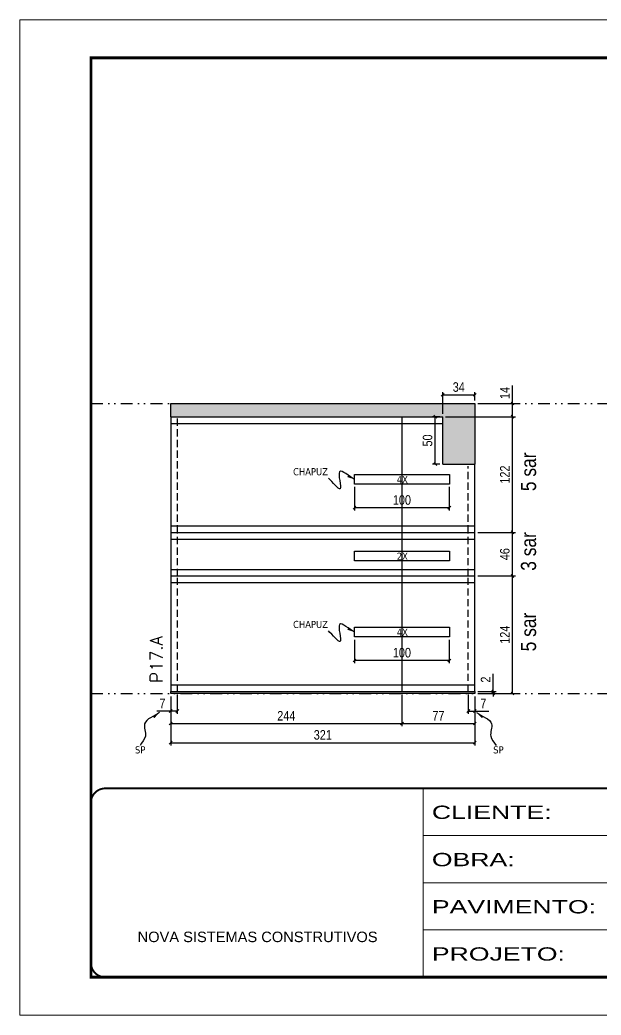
# Model space of a CAD drawing. Extents: x 14400 to 27878, y -21631 to 6985.
# Drawn here: x 16012 to 16625, y -2105 to -1055 of the extents above; entities that cross this region are included whole.
import ezdxf

# ---------------------------------------------------------------- set-up
doc = ezdxf.new("R2010")
doc.units = 0
for name, pattern in [('CONTINUO', [0]), ('DASHED', [0.75, 0.5, -0.25]), ('DIVIDE2', [0.625, 0.25, -0.125, 0, -0.125, 0, -0.125]), ('HIDDEN', [0.375, 0.25, -0.125])]:
    doc.linetypes.add(name, pattern=pattern)
for name, color, linetype in [('COTA', 241, 'Continuous'), ('NOMENCLATURA', 7, 'Continuous'), ('Nível', 160, 'Continuous'), ('Painéis', 200, 'Continuous'), ('SARR_2.2x10', 60, 'Continuous'), ('SARR_2.2x7', 40, 'Continuous'), ('Sarrafo de Pressão', 42, 'HIDDEN'), ('texto', 7, 'Continuous')]:
    doc.layers.add(name, color=color, linetype=linetype)
for name, color, linetype, lineweight in [('Folhas', 255, 'Continuous', 9), ('SARRAFO DE PRESSAO', 251, 'DASHED', 9), ('Texto Seção', 7, 'Continuous', 15)]:
    doc.layers.add(name, color=color, linetype=linetype, lineweight=lineweight)
doc.styles.add('ARIAL', font='arial.ttf')
doc.styles.add('ARIAL_NARROW', font='ARIALN.TTF', dxfattribs={"height": 0.2})
doc.styles.add('COTA TECNICA', font='techl___.ttf', dxfattribs={"height": 10})
doc.styles.add('COTA TECNICA-50', font='techl___.ttf', dxfattribs={"height": 10})
doc.styles.add('REGUA-120', font='ROMANS.shx', dxfattribs={"height": 15})
doc.styles.get("Standard").update_dxf_attribs({"font": 'arial.ttf'})
doc.styles.add('Tecnologia', font='')
doc.styles.get('Tecnologia').set_extended_font_data('Forgotten Futurist')
doc.dimstyles.new('COTA PAINEL-50', dxfattribs={"dimtxt": 10, "dimasz": 3, "dimexe": 3, "dimexo": 3, "dimgap": 3, "dimtad": 1, "dimdec": 1, "dimzin": 12, "dimdsep": 46, "dimtxsty": 'COTA TECNICA-50', "dimblk1": 'OBLIQUE', "dimblk2": 'OBLIQUE', "dimsah": 1, "dimcen": 0.9, "dimclrd": 4, "dimclre": 4, "dimclrt": 240, "dimadec": 1, "dimazin": 3, "dimtfac": 1, "dimtdec": 1, "dimtmove": 0, "dimatfit": 3, "dimfxl": 1, "dimtolj": 1, "dimtzin": 12, "dimarcsym": 0})
doc.dimstyles.new('PAINEL', dxfattribs={"dimtxt": 10, "dimasz": 3, "dimexe": 3, "dimexo": 3, "dimgap": 3, "dimtad": 1, "dimdec": 1, "dimzin": 12, "dimdsep": 46, "dimtxsty": 'COTA TECNICA', "dimblk1": 'OBLIQUE', "dimblk2": 'OBLIQUE', "dimsah": 1, "dimcen": 0.9, "dimclrd": 4, "dimclre": 4, "dimclrt": 240, "dimadec": 1, "dimazin": 3, "dimtfac": 1, "dimtdec": 1, "dimtmove": 0, "dimatfit": 3, "dimfxl": 1, "dimtolj": 1, "dimtzin": 12, "dimarcsym": 0})
doc.dimstyles.get("Standard").update_dxf_attribs({"dimtxt": 0.18, "dimasz": 0.18, "dimexe": 0.18, "dimexo": 0.0625, "dimgap": 0.09, "dimtad": 0, "dimtih": 1, "dimtoh": 1, "dimdec": 4, "dimzin": 0, "dimdsep": 46, "dimtxsty": 'Standard', "dimcen": 0.09, "dimadec": 0, "dimazin": 0, "dimtfac": 1, "dimtdec": 4, "dimtofl": 0, "dimtmove": 0, "dimatfit": 3, "dimfxl": 1, "dimtolj": 1, "dimtzin": 0, "dimarcsym": 0})

# ---------------------------------------------------------------- blocks, each defined once
blk = doc.blocks.new('9999999999')
at = {"color": 30, "linetype": 'CONTINUO'}
for p, q in [((98564.6, 34230.2), (98564.6, 34429.4)), ((98564.6, 34379.6), (99584, 34379.6)), ((98564.6, 34329.8), (99488, 34329.8)), ((98564.6, 34280), (99488, 34280))]:
    blk.add_line(p, q, dxfattribs=at)
at = {"color": 30, "linetype": 'CONTINUO', "const_width": 2}
blk.add_lwpolyline([(99584, 34230.2), (99584, 34414.4, 0.414214), (99569, 34429.4), (98229, 34429.4, 0.414214), (98214, 34414.4), (98214, 34245.2, 0.414214), (98229, 34230.2), (99584, 34230.2)], format="xyb", dxfattribs=at)
at = {"layer": 'Folhas'}
blk.add_lwpolyline([(98139, 34190.2), (99624, 34190.2), (99624, 35240.2), (98139, 35240.2)], close=True, dxfattribs=at)
at = {"layer": 'Folhas', "color": 30, "const_width": 3}
blk.add_lwpolyline([(98214, 34230.2), (99584, 34230.2), (99584, 35200.2), (98214, 35200.2)], close=True, dxfattribs=at)
at = {"color": 7, "linetype": 'Continuous', "ltscale": 5, "style": 'ARIAL'}
blk.add_text('NOVA SISTEMAS CONSTRUTIVOS', height=11.059, dxfattribs=at).set_placement((98263.2, 34267.2))
at = {"layer": 'Folhas', "color": 7, "style": 'Tecnologia', "width": 1.5}
for s, p in [('CLIENTE:', (98573.7, 34397.2)), ('OBRA:', (98573.7, 34347.3)), ('PAVIMENTO:', (98573.7, 34297.5)), ('PROJETO:', (98573.7, 34247.7))]:
    blk.add_text(s, height=14, dxfattribs=at).set_placement(p)
blk = doc.blocks.new('_Oblique')
at = {"color": 0, "linetype": 'ByBlock', "lineweight": -2}
blk.add_line((-0.5, -0.5), (0.5, 0.5), dxfattribs=at)
blk = doc.blocks.new('*D1840')
at = {"layer": 'COTA', "color": 4, "lineweight": -2, "transparency": 16777216}
for p, q in [((16171.1, -1769), (16171.1, -1787.5)), ((16178.1, -1767), (16178.1, -1787.5)), ((16171.1, -1784.5), (16156.4, -1784.5)), ((16178.1, -1784.5), (16171.1, -1784.5))]:
    blk.add_line(p, q, dxfattribs=at)
at = {"layer": 'Defpoints', "color": 0, "transparency": 16777216}
for p in [(16171.1, -1766), (16178.1, -1764), (16171.1, -1784.5)]:
    blk.add_point(p, dxfattribs=at)
at = {"layer": 'COTA', "color": 4, "lineweight": -2, "transparency": 16777216, "xscale": 3, "yscale": 3, "zscale": 3, "rotation": 180}
blk.add_blockref('_Oblique', (16171.1, -1784.5), dxfattribs=at)
at = {"layer": 'COTA', "color": 4, "lineweight": -2, "transparency": 16777216, "xscale": 3, "yscale": 3, "zscale": 3}
blk.add_blockref('_Oblique', (16178.1, -1784.5), dxfattribs=at)
at = {"layer": 'COTA', "color": 240, "transparency": 16777216, "insert": (16162.3, -1776.5), "char_height": 10, "attachment_point": 5, "style": 'COTA TECNICA-50'}
blk.add_mtext('\\A1;7', dxfattribs=at)
blk = doc.blocks.new('*D1841')
at = {"layer": 'COTA', "color": 4, "lineweight": -2, "transparency": 16777216}
for p, q in [((16485.1, -1767), (16485.1, -1787.5)), ((16492.1, -1769), (16492.1, -1787.5)), ((16485.1, -1784.5), (16492.1, -1784.5)), ((16492.1, -1784.5), (16506.9, -1784.5))]:
    blk.add_line(p, q, dxfattribs=at)
at = {"layer": 'Defpoints', "color": 0, "transparency": 16777216}
for p in [(16485.1, -1764), (16492.1, -1766), (16492.1, -1784.5)]:
    blk.add_point(p, dxfattribs=at)
at = {"layer": 'COTA', "color": 4, "lineweight": -2, "transparency": 16777216, "xscale": 3, "yscale": 3, "zscale": 3, "rotation": 180}
blk.add_blockref('_Oblique', (16485.1, -1784.5), dxfattribs=at)
at = {"layer": 'COTA', "color": 4, "lineweight": -2, "transparency": 16777216, "xscale": 3, "yscale": 3, "zscale": 3}
blk.add_blockref('_Oblique', (16492.1, -1784.5), dxfattribs=at)
at = {"layer": 'COTA', "color": 240, "transparency": 16777216, "insert": (16501, -1776.5), "char_height": 10, "attachment_point": 5, "style": 'COTA TECNICA-50'}
blk.add_mtext('\\A1;7', dxfattribs=at)
blk = doc.blocks.new('*D1842')
at = {"layer": 'COTA', "color": 4, "lineweight": -2, "transparency": 16777216}
for p, q in [((16511.4, -1764), (16511.4, -1745.2)), ((16495.1, -1764), (16514.4, -1764)), ((16495.1, -1766), (16514.4, -1766)), ((16511.4, -1766), (16511.4, -1764)), ((16511.4, -1766), (16511.4, -1769))]:
    blk.add_line(p, q, dxfattribs=at)
at = {"layer": 'Defpoints', "color": 0, "transparency": 16777216}
for p in [(16492.1, -1764), (16492.1, -1766), (16511.4, -1766)]:
    blk.add_point(p, dxfattribs=at)
at = {"layer": 'COTA', "color": 4, "lineweight": -2, "transparency": 16777216, "xscale": 3, "yscale": 3, "zscale": 3}
for p, rotation in [((16511.4, -1764), 270), ((16511.4, -1766), 90)]:
    blk.add_blockref('_Oblique', p, dxfattribs=dict(at, rotation=rotation))
at = {"layer": 'COTA', "color": 240, "transparency": 16777216, "insert": (16503.4, -1751.3), "char_height": 10, "attachment_point": 5, "rotation": 90, "style": 'COTA TECNICA-50'}
blk.add_mtext('\\A1;2', dxfattribs=at)
blk = doc.blocks.new('*D1843')
at = {"layer": 'COTA', "color": 4, "lineweight": -2, "transparency": 16777216}
for p, q in [((16171.1, -1769), (16171.1, -1800.6)), ((16415.1, -1767), (16415.1, -1800.6)), ((16171.1, -1797.6), (16415.1, -1797.6))]:
    blk.add_line(p, q, dxfattribs=at)
at = {"layer": 'Defpoints', "color": 0, "transparency": 16777216}
for p in [(16171.1, -1766), (16415.1, -1764), (16415.1, -1797.6)]:
    blk.add_point(p, dxfattribs=at)
at = {"layer": 'COTA', "color": 4, "lineweight": -2, "transparency": 16777216, "xscale": 3, "yscale": 3, "zscale": 3, "rotation": 180}
blk.add_blockref('_Oblique', (16171.1, -1797.6), dxfattribs=at)
at = {"layer": 'COTA', "color": 4, "lineweight": -2, "transparency": 16777216, "xscale": 3, "yscale": 3, "zscale": 3}
blk.add_blockref('_Oblique', (16415.1, -1797.6), dxfattribs=at)
at = {"layer": 'COTA', "color": 240, "transparency": 16777216, "insert": (16293.1, -1789.5), "char_height": 10, "attachment_point": 5, "style": 'COTA TECNICA-50'}
blk.add_mtext('\\A1;244', dxfattribs=at)
blk = doc.blocks.new('*D1844')
at = {"layer": 'COTA', "color": 4, "lineweight": -2, "transparency": 16777216}
for p, q in [((16415.1, -1767), (16415.1, -1800.6)), ((16492.1, -1769), (16492.1, -1800.6)), ((16415.1, -1797.6), (16492.1, -1797.6))]:
    blk.add_line(p, q, dxfattribs=at)
at = {"layer": 'Defpoints', "color": 0, "transparency": 16777216}
for p in [(16415.1, -1764), (16492.1, -1766), (16492.1, -1797.6)]:
    blk.add_point(p, dxfattribs=at)
at = {"layer": 'COTA', "color": 4, "lineweight": -2, "transparency": 16777216, "xscale": 3, "yscale": 3, "zscale": 3, "rotation": 180}
blk.add_blockref('_Oblique', (16415.1, -1797.6), dxfattribs=at)
at = {"layer": 'COTA', "color": 4, "lineweight": -2, "transparency": 16777216, "xscale": 3, "yscale": 3, "zscale": 3}
blk.add_blockref('_Oblique', (16492.1, -1797.6), dxfattribs=at)
at = {"layer": 'COTA', "color": 240, "transparency": 16777216, "insert": (16453.6, -1789.5), "char_height": 10, "attachment_point": 5, "style": 'COTA TECNICA-50'}
blk.add_mtext('\\A1;77', dxfattribs=at)
blk = doc.blocks.new('*D1845')
at = {"layer": 'COTA', "color": 4, "linetype": 'ByBlock', "lineweight": -2, "transparency": 16777216}
for p, q in [((16365.1, -1709.2), (16365.1, -1734.1)), ((16465.1, -1709.2), (16465.1, -1734.1)), ((16465.1, -1731.1), (16365.1, -1731.1))]:
    blk.add_line(p, q, dxfattribs=at)
at = {"layer": 'Defpoints', "color": 0, "linetype": 'ByBlock', "transparency": 16777216}
for p in [(16365.1, -1706.2), (16465.1, -1706.2), (16365.1, -1731.1)]:
    blk.add_point(p, dxfattribs=at)
at = {"layer": 'COTA', "color": 4, "linetype": 'ByBlock', "lineweight": -2, "transparency": 16777216, "xscale": 3, "yscale": 3, "zscale": 3, "rotation": 180}
blk.add_blockref('_Oblique', (16365.1, -1731.1), dxfattribs=at)
at = {"layer": 'COTA', "color": 4, "linetype": 'ByBlock', "lineweight": -2, "transparency": 16777216, "xscale": 3, "yscale": 3, "zscale": 3}
blk.add_blockref('_Oblique', (16465.1, -1731.1), dxfattribs=at)
at = {"layer": 'COTA', "color": 240, "linetype": 'ByBlock', "transparency": 16777216, "insert": (16415.1, -1723), "char_height": 10, "attachment_point": 5, "style": 'COTA TECNICA'}
blk.add_mtext('\\A1;100', dxfattribs=at)
blk = doc.blocks.new('*D1846')
at = {"layer": 'COTA', "color": 4, "lineweight": -2, "transparency": 16777216}
for p, q in [((16495.1, -1642), (16534.8, -1642)), ((16531.8, -1766), (16531.8, -1642)), ((16495.1, -1766), (16534.8, -1766))]:
    blk.add_line(p, q, dxfattribs=at)
at = {"layer": 'Defpoints', "color": 0, "transparency": 16777216}
for p in [(16492.1, -1642), (16531.8, -1642), (16492.1, -1766)]:
    blk.add_point(p, dxfattribs=at)
at = {"layer": 'COTA', "color": 4, "lineweight": -2, "transparency": 16777216, "xscale": 3, "yscale": 3, "zscale": 3}
for p, rotation in [((16531.8, -1642), 90), ((16531.8, -1766), 270)]:
    blk.add_blockref('_Oblique', p, dxfattribs=dict(at, rotation=rotation))
at = {"layer": 'COTA', "color": 240, "transparency": 16777216, "insert": (16523.7, -1704), "char_height": 10, "attachment_point": 5, "rotation": 90, "style": 'COTA TECNICA'}
blk.add_mtext('\\A1;124', dxfattribs=at)
blk = doc.blocks.new('*D1811')
at = {"layer": 'COTA', "color": 4, "lineweight": -2, "transparency": 16777216}
for p, q in [((16171.1, -1769), (16171.1, -1820.9)), ((16492.1, -1769), (16492.1, -1820.9)), ((16171.1, -1817.9), (16492.1, -1817.9))]:
    blk.add_line(p, q, dxfattribs=at)
at = {"layer": 'Defpoints', "color": 0, "transparency": 16777216}
for p in [(16171.1, -1766), (16492.1, -1766), (16492.1, -1817.9)]:
    blk.add_point(p, dxfattribs=at)
at = {"layer": 'COTA', "color": 4, "lineweight": -2, "transparency": 16777216, "xscale": 3, "yscale": 3, "zscale": 3, "rotation": 180}
blk.add_blockref('_Oblique', (16171.1, -1817.9), dxfattribs=at)
at = {"layer": 'COTA', "color": 4, "lineweight": -2, "transparency": 16777216, "xscale": 3, "yscale": 3, "zscale": 3}
blk.add_blockref('_Oblique', (16492.1, -1817.9), dxfattribs=at)
at = {"layer": 'COTA', "color": 240, "transparency": 16777216, "insert": (16331.6, -1809.7), "char_height": 10, "attachment_point": 5, "style": 'COTA TECNICA'}
blk.add_mtext('\\A1;321', dxfattribs=at)
blk = doc.blocks.new('*D1857')
at = {"layer": 'COTA', "color": 4, "lineweight": -2, "transparency": 16777216}
for p, q in [((16531.8, -1460), (16531.8, -1440.9)), ((16495.1, -1460), (16534.8, -1460)), ((16531.8, -1474), (16531.8, -1460)), ((16461.1, -1474), (16534.8, -1474))]:
    blk.add_line(p, q, dxfattribs=at)
at = {"layer": 'Defpoints', "color": 0, "transparency": 16777216}
for p in [(16492.1, -1460), (16531.8, -1460), (16458.1, -1474)]:
    blk.add_point(p, dxfattribs=at)
at = {"layer": 'COTA', "color": 4, "lineweight": -2, "transparency": 16777216, "xscale": 3, "yscale": 3, "zscale": 3}
for p, rotation in [((16531.8, -1460), 90), ((16531.8, -1474), 270)]:
    blk.add_blockref('_Oblique', p, dxfattribs=dict(at, rotation=rotation))
at = {"layer": 'COTA', "color": 240, "transparency": 16777216, "insert": (16523.7, -1449), "char_height": 10, "attachment_point": 5, "rotation": 90, "style": 'COTA TECNICA'}
blk.add_mtext('\\A1;14', dxfattribs=at)
blk = doc.blocks.new('*D1858')
at = {"layer": 'COTA', "color": 4, "lineweight": -2, "transparency": 16777216}
for p, q in [((16455.1, -1474), (16447.3, -1474)), ((16450.3, -1524), (16450.3, -1474)), ((16455.1, -1524), (16447.3, -1524))]:
    blk.add_line(p, q, dxfattribs=at)
at = {"layer": 'Defpoints', "color": 0, "transparency": 16777216}
for p in [(16450.3, -1474), (16458.1, -1474), (16458.1, -1524)]:
    blk.add_point(p, dxfattribs=at)
at = {"layer": 'COTA', "color": 4, "lineweight": -2, "transparency": 16777216, "xscale": 3, "yscale": 3, "zscale": 3}
for p, rotation in [((16450.3, -1474), 90), ((16450.3, -1524), 270)]:
    blk.add_blockref('_Oblique', p, dxfattribs=dict(at, rotation=rotation))
at = {"layer": 'COTA', "color": 240, "transparency": 16777216, "insert": (16442.2, -1499), "char_height": 10, "attachment_point": 5, "rotation": 90, "style": 'COTA TECNICA'}
blk.add_mtext('\\A1;50', dxfattribs=at)
blk = doc.blocks.new('*D1859')
at = {"layer": 'COTA', "color": 4, "lineweight": -2, "transparency": 16777216}
for p, q in [((16458.1, -1471), (16458.1, -1447.9)), ((16492.1, -1457), (16492.1, -1447.9)), ((16458.1, -1450.9), (16492.1, -1450.9))]:
    blk.add_line(p, q, dxfattribs=at)
at = {"layer": 'Defpoints', "color": 0, "transparency": 16777216}
for p in [(16492.1, -1450.9), (16492.1, -1460), (16458.1, -1474)]:
    blk.add_point(p, dxfattribs=at)
at = {"layer": 'COTA', "color": 4, "lineweight": -2, "transparency": 16777216, "xscale": 3, "yscale": 3, "zscale": 3, "rotation": 180}
blk.add_blockref('_Oblique', (16458.1, -1450.9), dxfattribs=at)
at = {"layer": 'COTA', "color": 4, "lineweight": -2, "transparency": 16777216, "xscale": 3, "yscale": 3, "zscale": 3}
blk.add_blockref('_Oblique', (16492.1, -1450.9), dxfattribs=at)
at = {"layer": 'COTA', "color": 240, "transparency": 16777216, "insert": (16475.1, -1442.7), "char_height": 10, "attachment_point": 5, "style": 'COTA TECNICA'}
blk.add_mtext('\\A1;34', dxfattribs=at)
blk = doc.blocks.new('*D1863')
at = {"layer": 'COTA', "color": 4, "lineweight": -2, "transparency": 16777216}
for p, q in [((16495.1, -1596), (16534.8, -1596)), ((16531.8, -1642), (16531.8, -1596)), ((16495.1, -1642), (16534.8, -1642))]:
    blk.add_line(p, q, dxfattribs=at)
at = {"layer": 'Defpoints', "color": 0, "transparency": 16777216}
for p in [(16492.1, -1596), (16531.8, -1596), (16492.1, -1642)]:
    blk.add_point(p, dxfattribs=at)
at = {"layer": 'COTA', "color": 4, "lineweight": -2, "transparency": 16777216, "xscale": 3, "yscale": 3, "zscale": 3}
for p, rotation in [((16531.8, -1596), 90), ((16531.8, -1642), 270)]:
    blk.add_blockref('_Oblique', p, dxfattribs=dict(at, rotation=rotation))
at = {"layer": 'COTA', "color": 240, "transparency": 16777216, "insert": (16523.7, -1619), "char_height": 10, "attachment_point": 5, "rotation": 90, "style": 'COTA TECNICA'}
blk.add_mtext('\\A1;46', dxfattribs=at)
blk = doc.blocks.new('*D1864')
at = {"layer": 'COTA', "color": 4, "lineweight": -2, "transparency": 16777216}
for p, q in [((16461.1, -1474), (16534.8, -1474)), ((16531.8, -1596), (16531.8, -1474)), ((16495.1, -1596), (16534.8, -1596))]:
    blk.add_line(p, q, dxfattribs=at)
at = {"layer": 'Defpoints', "color": 0, "transparency": 16777216}
for p in [(16458.1, -1474), (16531.8, -1474), (16492.1, -1596)]:
    blk.add_point(p, dxfattribs=at)
at = {"layer": 'COTA', "color": 4, "lineweight": -2, "transparency": 16777216, "xscale": 3, "yscale": 3, "zscale": 3}
for p, rotation in [((16531.8, -1474), 90), ((16531.8, -1596), 270)]:
    blk.add_blockref('_Oblique', p, dxfattribs=dict(at, rotation=rotation))
at = {"layer": 'COTA', "color": 240, "transparency": 16777216, "insert": (16523.7, -1535), "char_height": 10, "attachment_point": 5, "rotation": 90, "style": 'COTA TECNICA'}
blk.add_mtext('\\A1;122', dxfattribs=at)
blk = doc.blocks.new('*D1865')
at = {"layer": 'COTA', "color": 4, "linetype": 'ByBlock', "lineweight": -2, "transparency": 16777216}
for p, q in [((16365.1, -1548.1), (16365.1, -1573)), ((16465.1, -1548.1), (16465.1, -1573)), ((16465.1, -1570), (16365.1, -1570))]:
    blk.add_line(p, q, dxfattribs=at)
at = {"layer": 'Defpoints', "color": 0, "linetype": 'ByBlock', "transparency": 16777216}
for p in [(16365.1, -1545.1), (16465.1, -1545.1), (16365.1, -1570)]:
    blk.add_point(p, dxfattribs=at)
at = {"layer": 'COTA', "color": 4, "linetype": 'ByBlock', "lineweight": -2, "transparency": 16777216, "xscale": 3, "yscale": 3, "zscale": 3, "rotation": 180}
blk.add_blockref('_Oblique', (16365.1, -1570), dxfattribs=at)
at = {"layer": 'COTA', "color": 4, "linetype": 'ByBlock', "lineweight": -2, "transparency": 16777216, "xscale": 3, "yscale": 3, "zscale": 3}
blk.add_blockref('_Oblique', (16465.1, -1570), dxfattribs=at)
at = {"layer": 'COTA', "color": 240, "linetype": 'ByBlock', "transparency": 16777216, "insert": (16415.1, -1561.9), "char_height": 10, "attachment_point": 5, "style": 'COTA TECNICA'}
blk.add_mtext('\\A1;100', dxfattribs=at)

msp = doc.modelspace()

# ---------------------------------------------------------------- hatches: boundary and pattern name
at = {"layer": 'COTA'}
h = msp.add_hatch(dxfattribs=at)
h.set_pattern_fill('AR-CONC', color=256, scale=0.03)
h.set_pattern_definition([(50, (0, -55), (5.4655401, -0.4781726), [0.5715, -6.2865]), (355, (0, -55), (-1.0573026, 5.7317054), [0.4572, -5.0292175]), (100.451445, (0.4555, -55.04), (4.4082374, 5.2535326), [0.4857003, -5.3427073]), (46.1842, (0, -53.476), (8.1323712, -1.2612698), [0.85725, -9.42975]), (96.63556, (0.678, -53.581), (7.122124, 7.4227837), [0.7285507, -8.0140682]), (351.18415, (0, -53.476), (7.122124, 7.4227837), [0.685799, -7.543792]), (21, (0.762, -53.857), (4.5484317, -3.067956), [0.5715, -6.2865]), (326, (0.762, -53.857), (1.8540609, 5.525639), [0.4572, -5.0292]), (71.451445, (1.141, -54.1127), (6.4024926, 2.457683), [0.4857003, -5.3426981]), (37.5, (0, -55), (0.0926581, 2.53665117), [0, -4.96824, 0, -5.1054, 0, -5.04825]), (7.5, (0, -55), (2.00458988, 3.00541724), [0, -2.91084, 0, -4.85394, 0, -1.92405]), (327.5, (-1.6993, -55), (4.06771786, -0.17186232), [0, -1.905, 0, -5.9436, 0, -7.8867]), (317.5, (-2.4613, -55), (4.44387544, 0.7627947), [0, -2.4765, 0, -3.94716, 0, -5.6007])])
h.paths.add_polyline_path([(16492.145, -1460.015), (16171.145, -1460.015), (16171.145, -1474.015), (16458.145, -1474.015), (16458.145, -1524.015), (16492.145, -1524.015)])

# ---------------------------------------------------------------- linework, layer by layer
for p, q in [((16171.145, -1474.015), (16171.145, -1460.015)), ((16171.145, -1460.015), (16492.145, -1460.015)), ((16492.145, -1460.015), (16492.145, -1524.015))]:
    msp.add_line(p, q, dxfattribs=at)
at = {"layer": 'Nível', "color": 4, "linetype": 'DIVIDE2', "ltscale": 50}
for p, q in [((16086.967, -1460.015), (17456.967, -1460.015)), ((16086.967, -1766.015), (17456.967, -1766.015))]:
    msp.add_line(p, q, dxfattribs=at)
at = {"layer": 'Painéis'}
for p, q in [((16171.145, -1474.015), (16171.145, -1764.015)), ((16171.145, -1474.015), (16458.145, -1474.015)), ((16415.145, -1474.015), (16415.145, -1764.015)), ((16458.145, -1524.015), (16458.145, -1474.015)), ((16458.145, -1524.015), (16492.145, -1524.015)), ((16492.145, -1764.015), (16492.145, -1524.015)), ((16171.145, -1596.015), (16492.145, -1596.015)), ((16171.145, -1642.015), (16492.145, -1642.015))]:
    msp.add_line(p, q, dxfattribs=at)
msp.add_lwpolyline([(16492.145, -1766.015), (16171.145, -1766.015), (16171.145, -1764.015), (16492.145, -1764.015)], close=True, dxfattribs=at)
at = {"layer": 'SARR_2.2x10'}
for points in [[(16365.145, -1535.054), (16465.145, -1535.054), (16465.145, -1545.054), (16365.145, -1545.054)], [(16365.145, -1615.89), (16465.145, -1615.89), (16465.145, -1625.89), (16365.145, -1625.89)], [(16365.145, -1696.172), (16465.145, -1696.172), (16465.145, -1706.172), (16365.145, -1706.172)]]:
    msp.add_lwpolyline(points, close=True, dxfattribs=at)
at = {"layer": 'SARR_2.2x7'}
for p, q in [((16171.145, -1481.015), (16415.145, -1481.015)), ((16415.145, -1481.015), (16458.145, -1481.015)), ((16171.145, -1589.015), (16415.145, -1589.015)), ((16415.145, -1589.015), (16492.145, -1589.015)), ((16171.145, -1603.015), (16415.145, -1603.015)), ((16415.145, -1603.015), (16492.145, -1603.015)), ((16171.145, -1635.015), (16415.145, -1635.015)), ((16415.145, -1635.015), (16492.145, -1635.015)), ((16171.145, -1649.015), (16415.145, -1649.015)), ((16415.145, -1649.015), (16492.145, -1649.015)), ((16171.145, -1757.015), (16415.145, -1757.015)), ((16415.145, -1757.015), (16492.145, -1757.015))]:
    msp.add_line(p, q, dxfattribs=at)
at = {"layer": 'Sarrafo de Pressão', "ltscale": 30}
for p, q in [((16178.145, -1596.015), (16178.145, -1474.015)), ((16485.145, -1596.015), (16485.145, -1526.015)), ((16178.145, -1642.015), (16178.145, -1596.015)), ((16485.145, -1642.015), (16485.145, -1596.015)), ((16178.145, -1764.015), (16178.145, -1642.015)), ((16485.145, -1764.015), (16485.145, -1642.015))]:
    msp.add_line(p, q, dxfattribs=at)

# ---------------------------------------------------------------- block references
at = {"layer": 'SARRAFO DE PRESSAO', "color": 6, "linetype": 'ByBlock'}
msp.add_blockref('9999999999', (-82127.011, -36295.504), dxfattribs=at)

# ---------------------------------------------------------------- texts
at = {"layer": 'NOMENCLATURA', "style": 'ARIAL_NARROW'}
for s, p in [('5 sar', (16556.662, -1552.496)), ('3 sar', (16556.662, -1636.496)), ('5 sar', (16556.662, -1721.496))]:
    msp.add_text(s, height=16, rotation=90, dxfattribs=at).set_placement(p)
at = {"layer": 'texto', "color": 0, "char_height": 7.5, "attachment_point": 5}
for s, insert in [('{\\fTahoma|b0|i0|c0|p34;\\C4;CHAPUZ}', (16318.595, -1532.039)), ('{\\fTahoma|b0|i0|c0|p34;\\C4;4X}', (16415.537, -1540.346)), ('{\\fTahoma|b0|i0|c0|p34;\\C4;2X}', (16415.537, -1621.183)), ('{\\fTahoma|b0|i0|c0|p34;\\C4;CHAPUZ}', (16318.595, -1693.157)), ('{\\fTahoma|b0|i0|c0|p34;\\C4;4X}', (16415.537, -1701.465)), ('{\\fTahoma|b0|i0|c0|p34;\\C4;SP}', (16138.898, -1825.506)), ('{\\fTahoma|b0|i0|c0|p34;\\C4;SP}', (16516.922, -1825.506))]:
    msp.add_mtext(s, dxfattribs=dict(at, insert=insert))
at = {"layer": 'Texto Seção', "insert": (16162.525, -1754.764), "char_height": 13, "width": 285.32988, "attachment_point": 7, "rotation": 90, "style": 'REGUA-120'}
msp.add_mtext('P17.A', dxfattribs=at)

# ---------------------------------------------------------------- dimensions: what is measured, and where the dimension line sits
at = {"layer": 'COTA'}
for base, p1, p2, dimstyle, picture, middle in [((16492.145, -1450.897), (16458.145, -1474.015), (16492.145, -1460.015), 'PAINEL', '*D1859', (16475.145, -1442.677)), ((16415.145, -1797.571), (16171.145, -1766.015), (16415.145, -1764.015), 'COTA PAINEL-50', '*D1843', (16293.145, -1789.498)), ((16492.145, -1817.945), (16171.145, -1766.015), (16492.145, -1766.015), 'PAINEL', '*D1811', (16331.645, -1809.726)), ((16492.145, -1797.571), (16415.145, -1764.015), (16492.145, -1766.015), 'COTA PAINEL-50', '*D1844', (16453.645, -1789.498)), ((16492.145, -1784.525), (16485.145, -1764.015), (16492.145, -1766.015), 'COTA PAINEL-50', '*D1841', (16501.011, -1776.452))]:
    dim = msp.add_linear_dim(base=base, p1=p1, p2=p2, dimstyle=dimstyle, dxfattribs=at)
    dim.commit()
    dim.dimension.update_dxf_attribs({"geometry": picture, "text_midpoint": middle})
for base, p1, p2, angle, dimstyle, picture, middle in [((16531.786, -1460.015), (16458.145, -1474.015), (16492.145, -1460.015), 90, 'PAINEL', '*D1857', (16523.713, -1448.957)), ((16450.341, -1474.015), (16458.145, -1524.015), (16458.145, -1474.015), 90, 'PAINEL', '*D1858', (16442.231, -1499.015)), ((16531.786, -1596.015), (16492.145, -1642.015), (16492.145, -1596.015), 90, 'PAINEL', '*D1863', (16523.684, -1619.015)), ((16531.786, -1642.015), (16492.145, -1766.015), (16492.145, -1642.015), 90, 'PAINEL', '*D1846', (16523.713, -1704.015)), ((16171.145, -1784.525), (16178.145, -1764.015), (16171.145, -1766.015), 180, 'COTA PAINEL-50', '*D1840', (16162.28, -1776.452))]:
    dim = msp.add_linear_dim(base=base, p1=p1, p2=p2, angle=angle, dimstyle=dimstyle, dxfattribs=at)
    dim.commit()
    dim.dimension.update_dxf_attribs({"geometry": picture, "text_midpoint": middle})
dim = msp.add_linear_dim(base=(16531.786, -1474.015), p1=(16492.145, -1596.015), p2=(16458.145, -1474.015), angle=90, dimstyle='PAINEL', override={"dimtmove": 1}, dxfattribs=at)
dim.commit()
dim.dimension.update_dxf_attribs({"geometry": '*D1864', "text_midpoint": (16523.728, -1535.015)})
at = {"layer": 'COTA', "linetype": 'ByBlock'}
for base, p1, p2, picture, middle in [((16365.145, -1569.981), (16465.145, -1545.054), (16365.145, -1545.054), '*D1865', (16415.145, -1561.878)), ((16365.145, -1731.099), (16465.145, -1706.172), (16365.145, -1706.172), '*D1845', (16415.145, -1722.997))]:
    dim = msp.add_linear_dim(base=base, p1=p1, p2=p2, dimstyle='PAINEL', dxfattribs=at)
    dim.commit()
    dim.dimension.update_dxf_attribs({"geometry": picture, "text_midpoint": middle})
at = {"layer": 'COTA'}
dim = msp.add_linear_dim(base=(16511.403, -1766.015), p1=(16492.145, -1764.015), p2=(16492.145, -1766.015), angle=90, dimstyle='COTA PAINEL-50', dxfattribs=at)
dim.commit()
dim.dimension.update_dxf_attribs({"geometry": '*D1842', "text_midpoint": (16511.403, -1751.268), "dimtype": 160})

# ---------------------------------------------------------------- leaders
at = {"layer": 'COTA', "path_type": 1}
for points in [[(16365.145, -1540.054), (16349.36, -1532.039), (16349.945, -1549.908), (16337.512, -1538.767)], [(16365.145, -1701.172), (16349.36, -1693.157), (16349.945, -1711.027), (16337.512, -1699.885)], [(16159.316, -1786.196), (16143.531, -1798.031), (16144.456, -1811.037), (16138.903, -1820.819)], [(16493.974, -1786.196), (16509.759, -1798.031), (16508.834, -1811.037), (16514.387, -1820.819)]]:
    msp.add_leader(points, dimstyle='Standard', override={"dimasz": 8}, dxfattribs=at)

doc.saveas('drawing.dxf')
